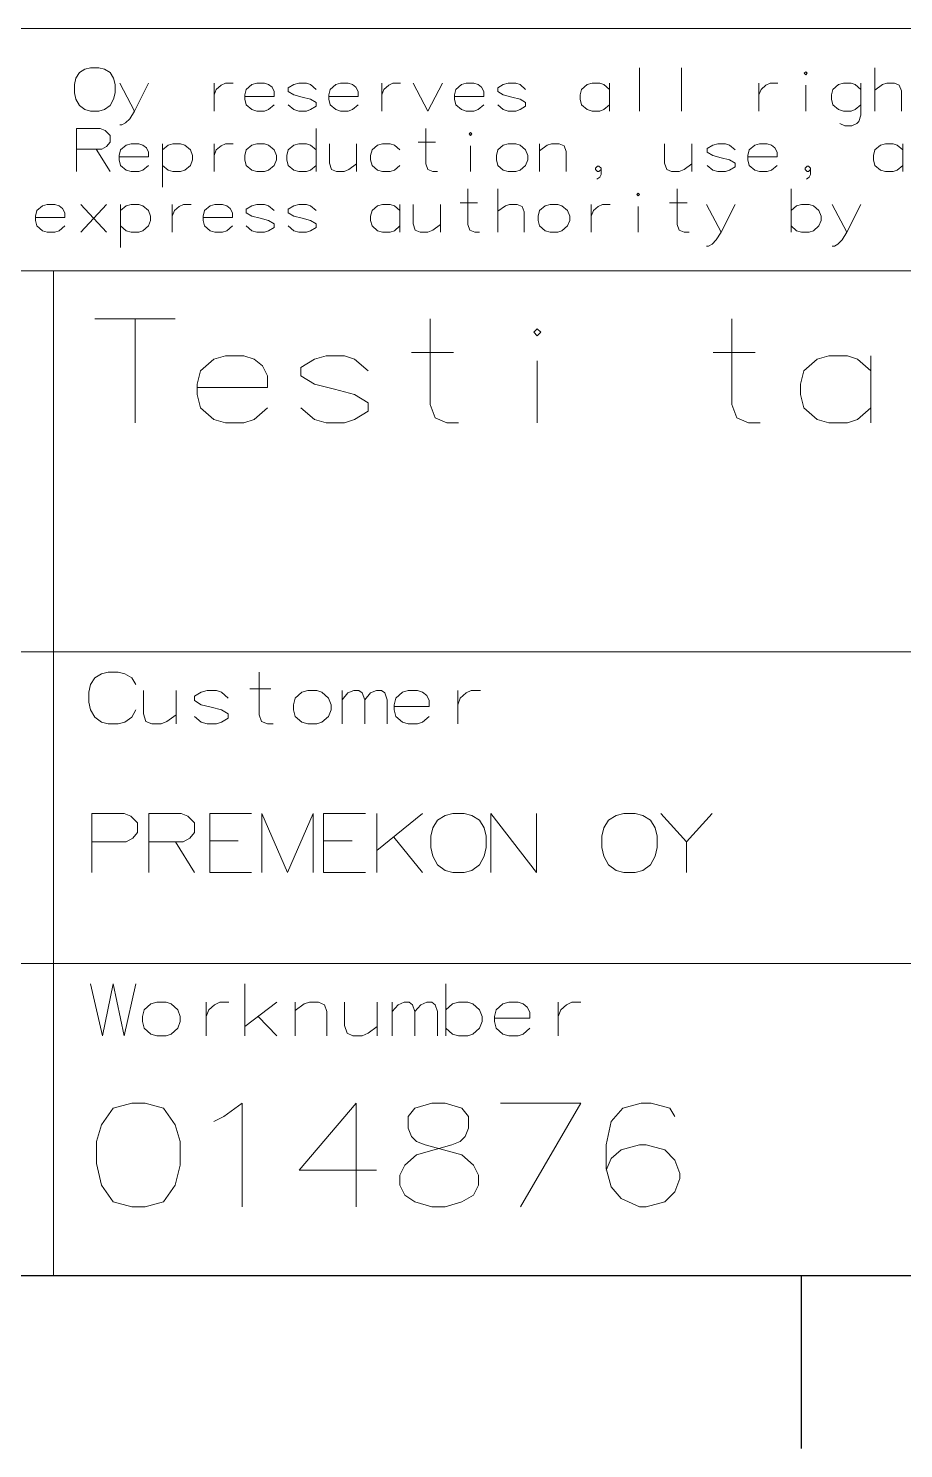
# Model space of a CAD drawing. Extents: x 5 to 836, y 5 to 589.
# Drawn here: x 740.28 to 765.54, y 5 to 46 of the extents above; entities that cross this region are included whole.
import ezdxf

# ---------------------------------------------------------------- set-up
doc = ezdxf.new("R2010")
doc.units = 0

msp = doc.modelspace()

# ---------------------------------------------------------------- linework, layer by layer
at = {"color": 7, "lineweight": 9}
for p, q in [((696, 46), (831, 46)), ((696, 39), (831, 39)), ((741, 10), (741, 39)), ((696, 28), (831, 28)), ((726, 19), (831, 19)), ((696, 10), (831, 10))]:
    msp.add_line(p, q, dxfattribs=at)
at = {"color": 7, "lineweight": 25}
for p, q in [((10, 10), (831, 10)), ((762.583, 10), (762.583, 5))]:
    msp.add_line(p, q, dxfattribs=at)
at = {"color": 7, "lineweight": 9}
for points in [[(742.071, 44.865), (741.91, 44.825), (741.748, 44.724), (741.648, 44.562), (741.607, 44.381), (741.607, 44.139), (741.648, 43.958), (741.748, 43.776), (741.91, 43.655), (742.071, 43.615), (742.313, 43.615), (742.474, 43.655), (742.635, 43.776), (742.736, 43.958), (742.777, 44.139), (742.777, 44.381), (742.736, 44.562), (742.635, 44.724), (742.474, 44.825), (742.313, 44.865)], [(762.716, 44.744), (762.756, 44.704), (762.716, 44.663), (762.676, 44.704)], [(746.869, 42.671), (746.728, 42.631), (746.567, 42.49), (746.527, 42.329), (746.527, 42.208), (746.567, 42.046), (746.728, 41.905), (746.869, 41.865), (747.091, 41.865), (747.212, 41.905), (747.373, 42.046), (747.434, 42.208), (747.434, 42.329), (747.373, 42.49), (747.212, 42.631), (747.091, 42.671)], [(753.039, 42.994), (753.079, 42.954), (753.039, 42.913), (752.998, 42.954)], [(754.127, 42.671), (753.986, 42.631), (753.825, 42.49), (753.785, 42.329), (753.785, 42.208), (753.825, 42.046), (753.986, 41.905), (754.127, 41.865), (754.349, 41.865), (754.47, 41.905), (754.631, 42.046), (754.692, 42.208), (754.692, 42.329), (754.631, 42.49), (754.47, 42.631), (754.349, 42.671)], [(757.877, 41.244), (757.918, 41.204), (757.877, 41.163), (757.837, 41.204)], [(755.337, 40.921), (755.196, 40.881), (755.035, 40.74), (754.994, 40.579), (754.994, 40.458), (755.035, 40.296), (755.196, 40.155), (755.337, 40.115), (755.559, 40.115), (755.68, 40.155), (755.841, 40.296), (755.902, 40.458), (755.902, 40.579), (755.841, 40.74), (755.68, 40.881), (755.559, 40.921)], [(754.968, 37.323), (755.065, 37.226), (754.968, 37.129), (754.871, 37.226)], [(748.339, 26.887), (748.169, 26.839), (747.976, 26.669), (747.927, 26.476), (747.927, 26.331), (747.976, 26.137), (748.169, 25.968), (748.339, 25.919), (748.605, 25.919), (748.75, 25.968), (748.944, 26.137), (749.016, 26.331), (749.016, 26.476), (748.944, 26.669), (748.75, 26.839), (748.605, 26.887)], [(752.529, 23.336), (752.31, 23.281), (752.09, 23.144), (751.953, 22.925), (751.898, 22.678), (751.898, 22.349), (751.953, 22.102), (752.09, 21.856), (752.31, 21.691), (752.529, 21.636), (752.858, 21.636), (753.077, 21.691), (753.297, 21.856), (753.434, 22.102), (753.489, 22.349), (753.489, 22.678), (753.434, 22.925), (753.297, 23.144), (753.077, 23.281), (752.858, 23.336)], [(757.465, 23.336), (757.245, 23.281), (757.026, 23.144), (756.889, 22.925), (756.834, 22.678), (756.834, 22.349), (756.889, 22.102), (757.026, 21.856), (757.245, 21.691), (757.465, 21.636), (757.794, 21.636), (758.013, 21.691), (758.232, 21.856), (758.369, 22.102), (758.424, 22.349), (758.424, 22.678), (758.369, 22.925), (758.232, 23.144), (758.013, 23.281), (757.794, 23.336)], [(743.984, 17.887), (743.815, 17.839), (743.621, 17.669), (743.573, 17.476), (743.573, 17.331), (743.621, 17.137), (743.815, 16.968), (743.984, 16.919), (744.25, 16.919), (744.395, 16.968), (744.589, 17.137), (744.661, 17.331), (744.661, 17.476), (744.589, 17.669), (744.395, 17.839), (744.25, 17.887)], [(743.258, 14.976), (742.726, 14.831), (742.387, 14.347), (742.242, 13.863), (742.242, 13.234), (742.387, 12.605), (742.726, 12.121), (743.258, 11.976), (743.645, 11.976), (744.177, 12.121), (744.516, 12.605), (744.661, 13.185), (744.661, 13.863), (744.516, 14.347), (744.177, 14.831), (743.645, 14.976)]]:
    msp.add_lwpolyline(points, close=True, dxfattribs=at)
for points in [[(757.918, 44.865), (757.918, 43.615)], [(759.127, 44.865), (759.127, 43.615)], [(764.712, 43.615), (764.712, 44.865)], [(743.341, 43.615), (742.918, 44.421)], [(743.744, 44.421), (743.341, 43.615), (743.2, 43.393), (743.079, 43.272), (742.978, 43.212), (742.918, 43.212)], [(745.64, 44.421), (745.64, 43.615)], [(745.64, 44.079), (745.7, 44.24), (745.841, 44.361), (745.962, 44.421), (746.184, 44.421)], [(747.212, 44.381), (747.091, 44.421), (746.869, 44.421), (746.728, 44.381), (746.567, 44.24), (746.527, 44.079)], [(747.212, 44.381), (747.313, 44.3)], [(747.373, 44.038), (747.373, 44.179), (747.313, 44.3)], [(748.583, 44.24), (748.422, 44.381), (748.301, 44.421), (748.079, 44.421), (747.938, 44.381), (747.777, 44.28)], [(747.777, 44.28), (747.777, 44.179)], [(749.631, 44.381), (749.51, 44.421), (749.289, 44.421), (749.148, 44.381), (748.986, 44.24), (748.946, 44.079)], [(749.631, 44.381), (749.732, 44.3)], [(749.793, 44.038), (749.793, 44.179), (749.732, 44.3)], [(750.478, 44.421), (750.478, 43.615)], [(750.478, 44.079), (750.539, 44.24), (750.68, 44.361), (750.801, 44.421), (751.023, 44.421)], [(751.385, 44.421), (751.809, 43.615), (752.232, 44.421)], [(753.26, 44.381), (753.14, 44.421), (752.918, 44.421), (752.777, 44.381), (752.615, 44.24), (752.575, 44.079)], [(753.26, 44.381), (753.361, 44.3)], [(753.422, 44.038), (753.422, 44.179), (753.361, 44.3)], [(754.631, 44.24), (754.47, 44.381), (754.349, 44.421), (754.127, 44.421), (753.986, 44.381), (753.825, 44.28)], [(753.825, 44.28), (753.825, 44.179)], [(757.051, 44.24), (756.89, 44.381), (756.769, 44.421), (756.547, 44.421), (756.406, 44.381), (756.244, 44.24), (756.204, 44.079)], [(757.051, 43.615), (757.051, 44.421)], [(761.365, 44.421), (761.365, 43.615)], [(761.365, 44.079), (761.426, 44.24), (761.567, 44.361), (761.688, 44.421), (761.91, 44.421)], [(762.716, 43.615), (762.716, 44.361)], [(764.309, 44.24), (764.148, 44.381), (764.027, 44.421), (763.805, 44.421), (763.664, 44.381), (763.502, 44.24), (763.462, 44.079)], [(764.309, 44.421), (764.309, 43.494), (764.248, 43.312), (764.188, 43.252), (764.047, 43.192), (763.845, 43.192), (763.704, 43.252)], [(765.478, 43.615), (765.478, 44.2), (765.418, 44.361), (765.277, 44.421), (765.055, 44.421), (764.934, 44.381), (764.712, 44.22)], [(746.527, 44.079), (746.527, 43.958)], [(747.373, 44.038), (746.527, 44.038)], [(746.567, 43.796), (746.527, 43.958)], [(747.777, 44.179), (747.938, 44.079)], [(748.583, 43.857), (748.422, 43.958), (748.18, 44.018), (747.938, 44.079)], [(748.946, 44.079), (748.946, 43.958)], [(749.793, 44.038), (748.946, 44.038)], [(748.986, 43.796), (748.946, 43.958)], [(752.575, 44.079), (752.575, 43.958)], [(753.422, 44.038), (752.575, 44.038)], [(752.615, 43.796), (752.575, 43.958)], [(753.825, 44.179), (753.986, 44.079)], [(754.631, 43.857), (754.47, 43.958), (754.228, 44.018), (753.986, 44.079)], [(756.204, 44.079), (756.204, 43.958)], [(756.244, 43.796), (756.204, 43.958)], [(763.462, 44.079), (763.462, 43.958)], [(763.502, 43.796), (763.462, 43.958)], [(746.869, 43.615), (746.728, 43.655), (746.567, 43.796)], [(746.869, 43.615), (747.091, 43.615)], [(747.091, 43.615), (747.212, 43.655), (747.373, 43.796)], [(748.079, 43.615), (747.938, 43.655), (747.777, 43.796)], [(748.079, 43.615), (748.301, 43.615)], [(748.301, 43.615), (748.422, 43.655), (748.583, 43.756)], [(748.583, 43.857), (748.583, 43.756)], [(749.289, 43.615), (749.148, 43.655), (748.986, 43.796)], [(749.289, 43.615), (749.51, 43.615)], [(749.51, 43.615), (749.631, 43.655), (749.793, 43.796)], [(752.918, 43.615), (752.777, 43.655), (752.615, 43.796)], [(752.918, 43.615), (753.14, 43.615)], [(753.14, 43.615), (753.26, 43.655), (753.422, 43.796)], [(754.127, 43.615), (753.986, 43.655), (753.825, 43.796)], [(754.127, 43.615), (754.349, 43.615)], [(754.349, 43.615), (754.47, 43.655), (754.631, 43.756)], [(754.631, 43.857), (754.631, 43.756)], [(756.547, 43.615), (756.406, 43.655), (756.244, 43.796)], [(756.547, 43.615), (756.769, 43.615)], [(756.769, 43.615), (756.89, 43.655), (757.051, 43.796)], [(763.805, 43.615), (763.664, 43.655), (763.502, 43.796)], [(763.805, 43.615), (764.027, 43.615)], [(764.027, 43.615), (764.148, 43.655), (764.309, 43.796)], [(742.353, 43.115), (741.668, 43.115)], [(741.668, 43.115), (741.668, 41.865)], [(742.353, 43.115), (742.494, 43.054), (742.635, 42.913), (742.635, 42.712), (742.535, 42.591), (742.394, 42.51)], [(748.583, 41.865), (748.583, 43.115)], [(752.091, 41.865), (751.95, 41.865), (751.809, 41.925), (751.748, 42.087), (751.748, 43.115)], [(743.583, 42.631), (743.462, 42.671), (743.24, 42.671), (743.099, 42.631), (742.938, 42.49), (742.898, 42.329)], [(744.954, 42.49), (744.793, 42.631), (744.672, 42.671), (744.45, 42.671), (744.309, 42.631), (744.148, 42.49)], [(744.148, 42.671), (744.148, 41.421)], [(745.64, 42.671), (745.64, 41.865)], [(745.64, 42.329), (745.7, 42.49), (745.841, 42.611), (745.962, 42.671), (746.184, 42.671)], [(748.583, 42.49), (748.422, 42.631), (748.301, 42.671), (748.079, 42.671), (747.938, 42.631), (747.777, 42.49), (747.736, 42.329)], [(748.966, 42.671), (748.966, 42.107), (749.027, 41.925), (749.168, 41.865), (749.39, 41.865), (749.531, 41.925), (749.752, 42.087)], [(749.752, 41.865), (749.752, 42.671)], [(751.002, 42.49), (750.841, 42.631), (750.72, 42.671), (750.498, 42.671), (750.357, 42.631), (750.196, 42.49), (750.156, 42.329)], [(751.527, 42.712), (752.031, 42.712)], [(755.801, 41.865), (755.801, 42.45), (755.74, 42.611), (755.599, 42.671), (755.377, 42.671), (755.256, 42.631), (755.035, 42.47)], [(755.035, 41.865), (755.035, 42.671)], [(758.644, 42.671), (758.644, 42.107), (758.704, 41.925), (758.845, 41.865), (759.067, 41.865), (759.208, 41.925), (759.43, 42.087)], [(759.43, 41.865), (759.43, 42.671)], [(760.68, 42.49), (760.519, 42.631), (760.398, 42.671), (760.176, 42.671), (760.035, 42.631), (759.873, 42.53)], [(761.728, 42.631), (761.607, 42.671), (761.385, 42.671), (761.244, 42.631), (761.083, 42.49), (761.043, 42.329)], [(765.519, 42.49), (765.357, 42.631), (765.236, 42.671), (765.015, 42.671), (764.873, 42.631), (764.712, 42.49), (764.672, 42.329)], [(765.519, 41.865), (765.519, 42.671)], [(741.668, 42.51), (742.394, 42.51)], [(742.232, 42.51), (742.635, 41.865)], [(742.898, 42.329), (742.898, 42.208)], [(743.744, 42.288), (742.898, 42.288)], [(743.583, 42.631), (743.684, 42.55)], [(743.744, 42.288), (743.744, 42.429), (743.684, 42.55)], [(744.954, 42.046), (745.015, 42.208), (745.015, 42.329), (744.954, 42.49)], [(747.736, 42.329), (747.736, 42.208)], [(750.156, 42.329), (750.156, 42.208)], [(753.039, 41.865), (753.039, 42.611)], [(759.873, 42.53), (759.873, 42.429)], [(759.873, 42.429), (760.035, 42.329)], [(760.68, 42.107), (760.519, 42.208), (760.277, 42.268), (760.035, 42.329)], [(761.043, 42.329), (761.043, 42.208)], [(761.89, 42.288), (761.043, 42.288)], [(761.728, 42.631), (761.829, 42.55)], [(761.89, 42.288), (761.89, 42.429), (761.829, 42.55)], [(764.672, 42.329), (764.672, 42.208)], [(742.938, 42.046), (742.898, 42.208)], [(743.24, 41.865), (743.099, 41.905), (742.938, 42.046)], [(743.24, 41.865), (743.462, 41.865)], [(743.462, 41.865), (743.583, 41.905), (743.744, 42.046)], [(744.45, 41.865), (744.309, 41.905), (744.148, 42.046)], [(744.45, 41.865), (744.672, 41.865)], [(744.672, 41.865), (744.793, 41.905), (744.954, 42.046)], [(747.777, 42.046), (747.736, 42.208)], [(748.079, 41.865), (747.938, 41.905), (747.777, 42.046)], [(748.079, 41.865), (748.301, 41.865)], [(748.301, 41.865), (748.422, 41.905), (748.583, 42.046)], [(750.196, 42.046), (750.156, 42.208)], [(750.498, 41.865), (750.357, 41.905), (750.196, 42.046)], [(750.498, 41.865), (750.72, 41.865)], [(750.72, 41.865), (750.841, 41.905), (751.002, 42.046)], [(756.708, 42.026), (756.648, 41.966)], [(756.648, 41.966), (756.648, 41.925)], [(756.648, 41.925), (756.708, 41.865)], [(756.708, 42.026), (756.748, 42.026)], [(756.708, 41.865), (756.748, 41.865)], [(756.809, 41.966), (756.748, 42.026)], [(756.748, 41.865), (756.809, 41.925)], [(756.809, 41.966), (756.809, 41.784)], [(760.176, 41.865), (760.035, 41.905), (759.873, 42.046)], [(760.176, 41.865), (760.398, 41.865)], [(760.398, 41.865), (760.519, 41.905), (760.68, 42.006)], [(760.68, 42.107), (760.68, 42.006)], [(761.083, 42.046), (761.043, 42.208)], [(761.385, 41.865), (761.244, 41.905), (761.083, 42.046)], [(761.385, 41.865), (761.607, 41.865)], [(761.607, 41.865), (761.728, 41.905), (761.89, 42.046)], [(762.756, 42.026), (762.696, 41.966)], [(762.696, 41.966), (762.696, 41.925)], [(762.696, 41.925), (762.756, 41.865)], [(762.756, 42.026), (762.797, 42.026)], [(762.756, 41.865), (762.797, 41.865)], [(762.857, 41.966), (762.797, 42.026)], [(762.797, 41.865), (762.857, 41.925)], [(762.857, 41.966), (762.857, 41.784)], [(764.712, 42.046), (764.672, 42.208)], [(765.015, 41.865), (764.873, 41.905), (764.712, 42.046)], [(765.015, 41.865), (765.236, 41.865)], [(765.236, 41.865), (765.357, 41.905), (765.519, 42.046)], [(756.809, 41.784), (756.769, 41.704), (756.688, 41.643)], [(762.857, 41.784), (762.817, 41.704), (762.736, 41.643)], [(753.301, 40.115), (753.16, 40.115), (753.019, 40.175), (752.958, 40.337), (752.958, 41.365)], [(753.825, 40.115), (753.825, 41.365)], [(759.349, 40.115), (759.208, 40.115), (759.067, 40.175), (759.006, 40.337), (759.006, 41.365)], [(762.293, 41.365), (762.293, 40.115)], [(741.164, 40.881), (741.043, 40.921), (740.821, 40.921), (740.68, 40.881), (740.519, 40.74), (740.478, 40.579)], [(741.164, 40.881), (741.265, 40.8)], [(741.325, 40.538), (741.325, 40.679), (741.265, 40.8)], [(742.535, 40.115), (741.789, 40.921)], [(741.789, 40.115), (742.535, 40.921)], [(743.744, 40.74), (743.583, 40.881), (743.462, 40.921), (743.24, 40.921), (743.099, 40.881), (742.938, 40.74)], [(742.938, 40.921), (742.938, 39.671)], [(743.744, 40.296), (743.805, 40.458), (743.805, 40.579), (743.744, 40.74)], [(744.43, 40.921), (744.43, 40.115)], [(744.43, 40.579), (744.49, 40.74), (744.631, 40.861), (744.752, 40.921), (744.974, 40.921)], [(746.002, 40.881), (745.881, 40.921), (745.66, 40.921), (745.519, 40.881), (745.357, 40.74), (745.317, 40.579)], [(746.002, 40.881), (746.103, 40.8)], [(746.164, 40.538), (746.164, 40.679), (746.103, 40.8)], [(747.373, 40.74), (747.212, 40.881), (747.091, 40.921), (746.869, 40.921), (746.728, 40.881), (746.567, 40.78)], [(746.567, 40.78), (746.567, 40.679)], [(746.567, 40.679), (746.728, 40.579)], [(748.583, 40.74), (748.422, 40.881), (748.301, 40.921), (748.079, 40.921), (747.938, 40.881), (747.777, 40.78)], [(747.777, 40.78), (747.777, 40.679)], [(747.777, 40.679), (747.938, 40.579)], [(751.002, 40.74), (750.841, 40.881), (750.72, 40.921), (750.498, 40.921), (750.357, 40.881), (750.196, 40.74), (750.156, 40.579)], [(751.002, 40.115), (751.002, 40.921)], [(751.385, 40.921), (751.385, 40.357), (751.446, 40.175), (751.587, 40.115), (751.809, 40.115), (751.95, 40.175), (752.172, 40.337)], [(752.172, 40.115), (752.172, 40.921)], [(752.736, 40.962), (753.24, 40.962)], [(754.591, 40.115), (754.591, 40.7), (754.531, 40.861), (754.39, 40.921), (754.168, 40.921), (754.047, 40.881), (753.825, 40.72)], [(756.527, 40.921), (756.527, 40.115)], [(756.527, 40.579), (756.587, 40.74), (756.728, 40.861), (756.849, 40.921), (757.071, 40.921)], [(757.877, 40.115), (757.877, 40.861)], [(758.785, 40.962), (759.289, 40.962)], [(760.277, 40.115), (759.853, 40.921)], [(760.68, 40.921), (760.277, 40.115), (760.135, 39.893), (760.015, 39.772), (759.914, 39.712), (759.853, 39.712)], [(763.099, 40.74), (762.938, 40.881), (762.817, 40.921), (762.595, 40.921), (762.454, 40.881), (762.293, 40.74)], [(763.099, 40.296), (763.16, 40.458), (763.16, 40.579), (763.099, 40.74)], [(763.906, 40.115), (763.482, 40.921)], [(764.309, 40.921), (763.906, 40.115), (763.765, 39.893), (763.644, 39.772), (763.543, 39.712), (763.482, 39.712)], [(740.478, 40.579), (740.478, 40.458)], [(741.325, 40.538), (740.478, 40.538)], [(740.519, 40.296), (740.478, 40.458)], [(740.821, 40.115), (740.68, 40.155), (740.519, 40.296)], [(741.043, 40.115), (741.164, 40.155), (741.325, 40.296)], [(743.24, 40.115), (743.099, 40.155), (742.938, 40.296)], [(743.462, 40.115), (743.583, 40.155), (743.744, 40.296)], [(745.317, 40.579), (745.317, 40.458)], [(746.164, 40.538), (745.317, 40.538)], [(745.357, 40.296), (745.317, 40.458)], [(745.66, 40.115), (745.519, 40.155), (745.357, 40.296)], [(745.881, 40.115), (746.002, 40.155), (746.164, 40.296)], [(746.869, 40.115), (746.728, 40.155), (746.567, 40.296)], [(747.373, 40.357), (747.212, 40.458), (746.97, 40.518), (746.728, 40.579)], [(747.091, 40.115), (747.212, 40.155), (747.373, 40.256)], [(747.373, 40.357), (747.373, 40.256)], [(748.079, 40.115), (747.938, 40.155), (747.777, 40.296)], [(748.583, 40.357), (748.422, 40.458), (748.18, 40.518), (747.938, 40.579)], [(748.301, 40.115), (748.422, 40.155), (748.583, 40.256)], [(748.583, 40.357), (748.583, 40.256)], [(750.156, 40.579), (750.156, 40.458)], [(750.196, 40.296), (750.156, 40.458)], [(750.498, 40.115), (750.357, 40.155), (750.196, 40.296)], [(750.72, 40.115), (750.841, 40.155), (751.002, 40.296)], [(762.595, 40.115), (762.454, 40.155), (762.293, 40.296)], [(762.817, 40.115), (762.938, 40.155), (763.099, 40.296)], [(740.821, 40.115), (741.043, 40.115)], [(743.24, 40.115), (743.462, 40.115)], [(745.66, 40.115), (745.881, 40.115)], [(746.869, 40.115), (747.091, 40.115)], [(748.079, 40.115), (748.301, 40.115)], [(750.498, 40.115), (750.72, 40.115)], [(762.595, 40.115), (762.817, 40.115)], [(742.194, 37.613), (744.516, 37.613)], [(743.355, 34.613), (743.355, 37.613)], [(752.694, 34.613), (752.355, 34.613), (752.016, 34.758), (751.871, 35.145), (751.871, 37.613)], [(761.403, 34.613), (761.065, 34.613), (760.726, 34.758), (760.581, 35.145), (760.581, 37.613)], [(746.79, 36.452), (746.5, 36.548), (745.968, 36.548), (745.629, 36.452), (745.242, 36.113), (745.145, 35.726)], [(750.081, 36.113), (749.694, 36.452), (749.403, 36.548), (748.871, 36.548), (748.532, 36.452), (748.145, 36.21)], [(751.339, 36.645), (752.548, 36.645)], [(760.048, 36.645), (761.258, 36.645)], [(764.597, 36.113), (764.21, 36.452), (763.919, 36.548), (763.387, 36.548), (763.048, 36.452), (762.661, 36.113), (762.565, 35.726)], [(764.597, 34.613), (764.597, 36.548)], [(746.79, 36.452), (747.032, 36.258)], [(747.177, 35.629), (747.177, 35.968), (747.032, 36.258)], [(748.145, 36.21), (748.145, 35.968)], [(754.968, 34.613), (754.968, 36.403)], [(745.145, 35.726), (745.145, 35.435)], [(748.145, 35.968), (748.532, 35.726)], [(750.081, 35.194), (749.694, 35.435), (749.113, 35.581), (748.532, 35.726)], [(762.565, 35.726), (762.565, 35.435)], [(747.177, 35.629), (745.145, 35.629)], [(745.242, 35.048), (745.145, 35.435)], [(762.661, 35.048), (762.565, 35.435)], [(745.968, 34.613), (745.629, 34.71), (745.242, 35.048)], [(746.5, 34.613), (746.79, 34.71), (747.177, 35.048)], [(748.871, 34.613), (748.532, 34.71), (748.145, 35.048)], [(749.403, 34.613), (749.694, 34.71), (750.081, 34.952)], [(750.081, 35.194), (750.081, 34.952)], [(763.387, 34.613), (763.048, 34.71), (762.661, 35.048)], [(763.919, 34.613), (764.21, 34.71), (764.597, 35.048)], [(745.968, 34.613), (746.5, 34.613)], [(748.871, 34.613), (749.403, 34.613)], [(763.387, 34.613), (763.919, 34.613)], [(742.073, 27.056), (742.194, 27.25)], [(742.194, 27.25), (742.387, 27.371)], [(742.581, 27.419), (742.387, 27.371)], [(742.581, 27.419), (742.871, 27.419)], [(742.871, 27.419), (743.065, 27.371), (743.258, 27.25), (743.379, 27.056)], [(747.347, 25.919), (747.177, 25.919), (747.008, 25.992), (746.935, 26.185), (746.935, 27.419)], [(742.073, 27.056), (742.024, 26.839)], [(742.024, 26.548), (742.024, 26.839)], [(743.597, 26.887), (743.597, 26.21), (743.669, 25.992), (743.839, 25.919), (744.105, 25.919), (744.274, 25.992), (744.54, 26.185)], [(744.54, 25.919), (744.54, 26.887)], [(746.04, 26.669), (745.847, 26.839), (745.702, 26.887), (745.435, 26.887), (745.266, 26.839), (745.073, 26.718)], [(745.073, 26.718), (745.073, 26.597)], [(746.669, 26.935), (747.274, 26.935)], [(749.331, 25.919), (749.331, 26.887)], [(749.331, 26.621), (749.5, 26.815), (749.669, 26.887), (749.815, 26.887), (749.911, 26.815), (749.984, 26.621), (750.153, 26.815), (750.323, 26.887), (750.468, 26.887), (750.565, 26.815), (750.637, 26.621)], [(751.653, 26.839), (751.508, 26.887), (751.242, 26.887), (751.073, 26.839), (750.879, 26.669), (750.831, 26.476)], [(751.653, 26.839), (751.774, 26.742)], [(751.847, 26.427), (751.847, 26.597), (751.774, 26.742)], [(752.669, 26.887), (752.669, 25.919)], [(752.669, 26.476), (752.742, 26.669), (752.911, 26.815), (753.056, 26.887), (753.323, 26.887)], [(742.024, 26.548), (742.073, 26.331)], [(742.073, 26.331), (742.194, 26.113)], [(742.871, 25.919), (743.065, 25.968), (743.258, 26.113), (743.379, 26.331)], [(745.073, 26.597), (745.266, 26.476)], [(746.04, 26.21), (745.847, 26.331), (745.556, 26.403), (745.266, 26.476)], [(749.984, 26.621), (749.984, 25.919)], [(750.637, 26.621), (750.637, 25.919)], [(750.831, 26.476), (750.831, 26.331)], [(751.847, 26.427), (750.831, 26.427)], [(750.879, 26.137), (750.831, 26.331)], [(742.194, 26.113), (742.387, 25.968)], [(742.387, 25.968), (742.581, 25.919)], [(742.871, 25.919), (742.581, 25.919)], [(745.435, 25.919), (745.266, 25.968), (745.073, 26.137)], [(745.435, 25.919), (745.702, 25.919)], [(745.702, 25.919), (745.847, 25.968), (746.04, 26.089)], [(746.04, 26.21), (746.04, 26.089)], [(751.242, 25.919), (751.073, 25.968), (750.879, 26.137)], [(751.242, 25.919), (751.508, 25.919)], [(751.508, 25.919), (751.653, 25.968), (751.847, 26.137)], [(743.042, 23.336), (742.11, 23.336)], [(742.11, 23.336), (742.11, 21.636)], [(743.042, 23.336), (743.234, 23.254), (743.426, 23.062), (743.426, 22.788), (743.289, 22.623), (743.097, 22.514)], [(744.687, 23.336), (743.755, 23.336)], [(743.755, 23.336), (743.755, 21.636)], [(744.687, 23.336), (744.879, 23.254), (745.071, 23.062), (745.071, 22.788), (744.934, 22.623), (744.742, 22.514)], [(745.51, 23.336), (746.716, 23.336)], [(745.51, 23.336), (745.51, 21.636), (746.716, 21.636)], [(748.498, 23.336), (747.758, 21.636), (747.018, 23.336), (747.018, 21.636)], [(748.498, 23.336), (748.498, 21.636)], [(748.8, 23.336), (750.006, 23.336)], [(748.8, 23.336), (748.8, 21.636), (750.006, 21.636)], [(750.336, 23.336), (750.336, 21.636)], [(750.336, 22.267), (751.652, 23.336)], [(753.626, 23.336), (753.626, 21.636)], [(753.626, 23.336), (754.942, 21.636)], [(754.942, 23.336), (754.942, 21.636)], [(758.534, 23.336), (759.274, 22.514), (760.015, 23.336)], [(750.829, 22.651), (751.652, 21.636)], [(742.11, 22.514), (743.097, 22.514)], [(743.755, 22.514), (744.742, 22.514)], [(744.523, 22.514), (745.071, 21.636)], [(746.332, 22.541), (745.51, 22.541)], [(749.623, 22.541), (748.8, 22.541)], [(759.274, 22.514), (759.274, 21.636)], [(742.073, 18.419), (742.411, 16.919), (742.726, 18.419), (743.04, 16.919), (743.379, 18.419)], [(746.524, 16.919), (746.524, 18.419)], [(752.331, 18.419), (752.331, 16.919)], [(745.411, 17.887), (745.411, 16.919)], [(745.411, 17.476), (745.484, 17.669), (745.653, 17.815), (745.798, 17.887), (746.065, 17.887)], [(746.524, 17.185), (747.444, 17.887)], [(748.895, 16.919), (748.895, 17.621), (748.823, 17.815), (748.653, 17.887), (748.387, 17.887), (748.242, 17.839), (747.976, 17.645)], [(747.976, 16.919), (747.976, 17.887)], [(749.403, 17.887), (749.403, 17.21), (749.476, 16.992), (749.645, 16.919), (749.911, 16.919), (750.081, 16.992), (750.347, 17.185)], [(750.347, 16.919), (750.347, 17.887)], [(750.782, 16.919), (750.782, 17.887)], [(750.782, 17.621), (750.952, 17.815), (751.121, 17.887), (751.266, 17.887), (751.363, 17.815), (751.435, 17.621), (751.605, 17.815), (751.774, 17.887), (751.919, 17.887), (752.016, 17.815), (752.089, 17.621)], [(753.298, 17.669), (753.105, 17.839), (752.96, 17.887), (752.694, 17.887), (752.524, 17.839), (752.331, 17.669)], [(753.298, 17.137), (753.371, 17.331), (753.371, 17.476), (753.298, 17.669)], [(754.556, 17.839), (754.411, 17.887), (754.145, 17.887), (753.976, 17.839), (753.782, 17.669), (753.734, 17.476)], [(754.556, 17.839), (754.677, 17.742)], [(754.75, 17.427), (754.75, 17.597), (754.677, 17.742)], [(755.573, 17.887), (755.573, 16.919)], [(755.573, 17.476), (755.645, 17.669), (755.815, 17.815), (755.96, 17.887), (756.226, 17.887)], [(746.911, 17.476), (747.444, 16.919)], [(751.435, 17.621), (751.435, 16.919)], [(752.089, 17.621), (752.089, 16.919)], [(753.734, 17.476), (753.734, 17.331)], [(754.75, 17.427), (753.734, 17.427)], [(753.782, 17.137), (753.734, 17.331)], [(752.694, 16.919), (752.524, 16.968), (752.331, 17.137)], [(752.694, 16.919), (752.96, 16.919)], [(752.96, 16.919), (753.105, 16.968), (753.298, 17.137)], [(754.145, 16.919), (753.976, 16.968), (753.782, 17.137)], [(754.145, 16.919), (754.411, 16.919)], [(754.411, 16.919), (754.556, 16.968), (754.75, 17.137)], [(745.919, 14.589), (746.452, 14.976), (746.452, 11.976)], [(750.323, 13.04), (748.097, 13.04), (749.742, 14.976), (749.742, 13.524), (749.742, 11.976)], [(751.145, 12.315), (751, 12.605), (751, 12.895), (751.145, 13.185), (751.484, 13.476), (752.5, 13.766), (752.742, 13.863), (752.887, 14.008), (752.984, 14.25), (752.984, 14.589), (752.79, 14.831)], [(751.435, 14.831), (751.242, 14.589), (751.242, 14.25), (751.339, 14.008), (751.484, 13.863), (751.726, 13.766), (752.79, 13.476)], [(752.79, 14.831), (752.306, 14.976), (751.919, 14.976), (751.435, 14.831)], [(753.903, 14.976), (756.226, 14.976), (754.484, 11.976)], [(758.935, 14.589), (758.79, 14.831), (758.258, 14.976), (757.968, 14.976), (757.435, 14.831), (757.097, 14.444), (756.952, 13.766), (756.952, 13.089), (757.097, 12.556), (757.387, 12.218), (757.919, 11.976), (758.113, 11.976), (758.645, 12.121), (758.935, 12.411), (759.081, 12.798), (759.081, 12.944), (758.935, 13.331), (758.645, 13.621), (758.113, 13.766), (757.919, 13.766), (757.387, 13.621), (757.097, 13.379), (756.952, 13.04)], [(745.629, 14.444), (745.919, 14.589)], [(753.129, 13.185), (752.79, 13.476)], [(753.129, 13.185), (753.274, 12.895), (753.274, 12.605), (753.129, 12.315), (752.79, 12.121)], [(751.145, 12.315), (751.435, 12.121), (751.919, 11.976), (752.306, 11.976), (752.79, 12.121)]]:
    msp.add_lwpolyline(points, dxfattribs=at)

doc.saveas('drawing.dxf')
